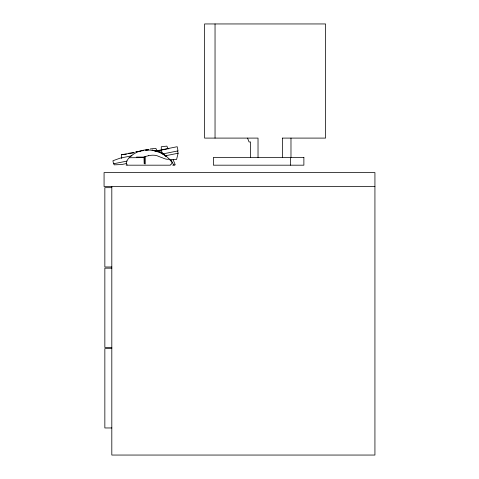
<?xml version="1.0" encoding="UTF-8"?>
<svg xmlns="http://www.w3.org/2000/svg" width="479" height="479" viewBox="0 0 479 479"><rect width="100%" height="100%" fill="white"/><g stroke="black" fill="none" stroke-linecap="round" stroke-linejoin="round"><path stroke-width="0.72" d="M177.649 150.969L178.104 153.244L176.583 159.471L170.117 159.824M136.527 157.064L143.999 157.112L145.885 156.411A25.968 22.411 0 0 1 147.089 156.064L147.245 156.022A27.92 23.74 0 0 1 148.586 155.711M170.326 164.884L170.752 164.668A3.814 3.814 0 0 0 171.35 164.225L172.027 162.656A1.533 1.533 0 0 0 171.859 162.165L169.285 159.1A29.524 29.524 0 0 0 166.464 156.507C162.579 152.921 157.495 150.663 152.22 150.202M169.285 159.1L168.997 159.172A7.335 2.994 26.6 0 1 162.351 157.777L160.866 157.286A8.287 7.49 0 0 1 159.848 156.849L156.962 155.711A11.885 9.951 0 0 0 155.274 155.364L155.07 155.334A13.61 11.215 0 0 0 150.861 155.334L150.622 155.364A28.716 24.04 0 0 0 148.795 155.675L148.586 155.711M131.953 155.759L120.277 158.094L112.918 160.746L113.523 163.782L127.013 161.088M154.903 151.172L177.194 146.718L178.026 150.891L162.704 153.957M160.92 150.172L167.446 148.867M168.129 148.73L168.883 148.58M121.876 158.172L121.492 158.244L121.427 154.705L134.246 152.645L128.635 153.268M157.136 151.125L155.873 148.328L150.262 148.945M126.731 163.513L121.594 164.537L114.134 164.848L113.906 163.71M164.896 155.885L178.104 153.244M143.664 150.568L135.844 151.825L140.102 151.358M146.077 150.184L148.664 149.765L145.131 150.155M143.053 150.388L143.676 150.316M121.427 154.705L126.408 154.154M129.18 157.747L142.586 157.627L143.999 157.112L144.179 163.686M282.466 138.096L325.564 138.096L325.564 23.95L204.581 23.95L204.581 138.096L258.025 138.096L258.025 157.441M126.157 165.183L170.267 165.183M172.721 165.183L174.488 165.183M374.931 186.517L104.069 186.517L104.069 172.584L374.931 172.584L374.931 455.05L111.811 455.05L111.811 186.517M111.811 187.672L104.847 187.672L104.847 267.001L111.811 267.001M111.811 268.156L104.847 268.156L104.847 347.479L111.811 347.479M111.811 348.64L104.847 348.64L104.847 427.963L111.811 427.963M152.472 150.244L159.878 152.49L165.704 155.92M127.294 164.884L127.067 164.74A2.305 2.305 0 0 1 126.276 163.59L126.803 161.088L128.354 158.567L130.001 156.92A26.638 26.638 0 0 1 146.538 149.831L153.376 150.4M165.441 155.711L166.464 156.507A24.273 24.273 0 0 0 163.327 154.058L163.297 154.274M170.985 159.776L173.548 164.848L175.266 164.848L173.111 159.663M168.165 148.921L166.872 146.125L161.267 146.748L161.333 150.286M247.559 138.096L249.056 141.964L250.547 141.964L250.547 157.441M162.77 153.717L162.638 153.148A3.772 3.772 0 0 0 157.783 150.939L157.28 151.208A24.088 24.088 0 0 0 152.136 150.19M290.981 138.096L290.981 157.441M290.394 157.441L290.394 165.183M282.586 138.096L282.586 157.441M215.041 23.95L215.041 138.096M145.197 156.657L145.197 163.998L144.688 163.848L144.688 156.843M157.34 151.22A24.273 24.273 0 0 1 162.195 153.364M303.878 157.441L213.377 157.441L213.377 165.183L303.878 165.183L303.878 157.441"/></g></svg>
